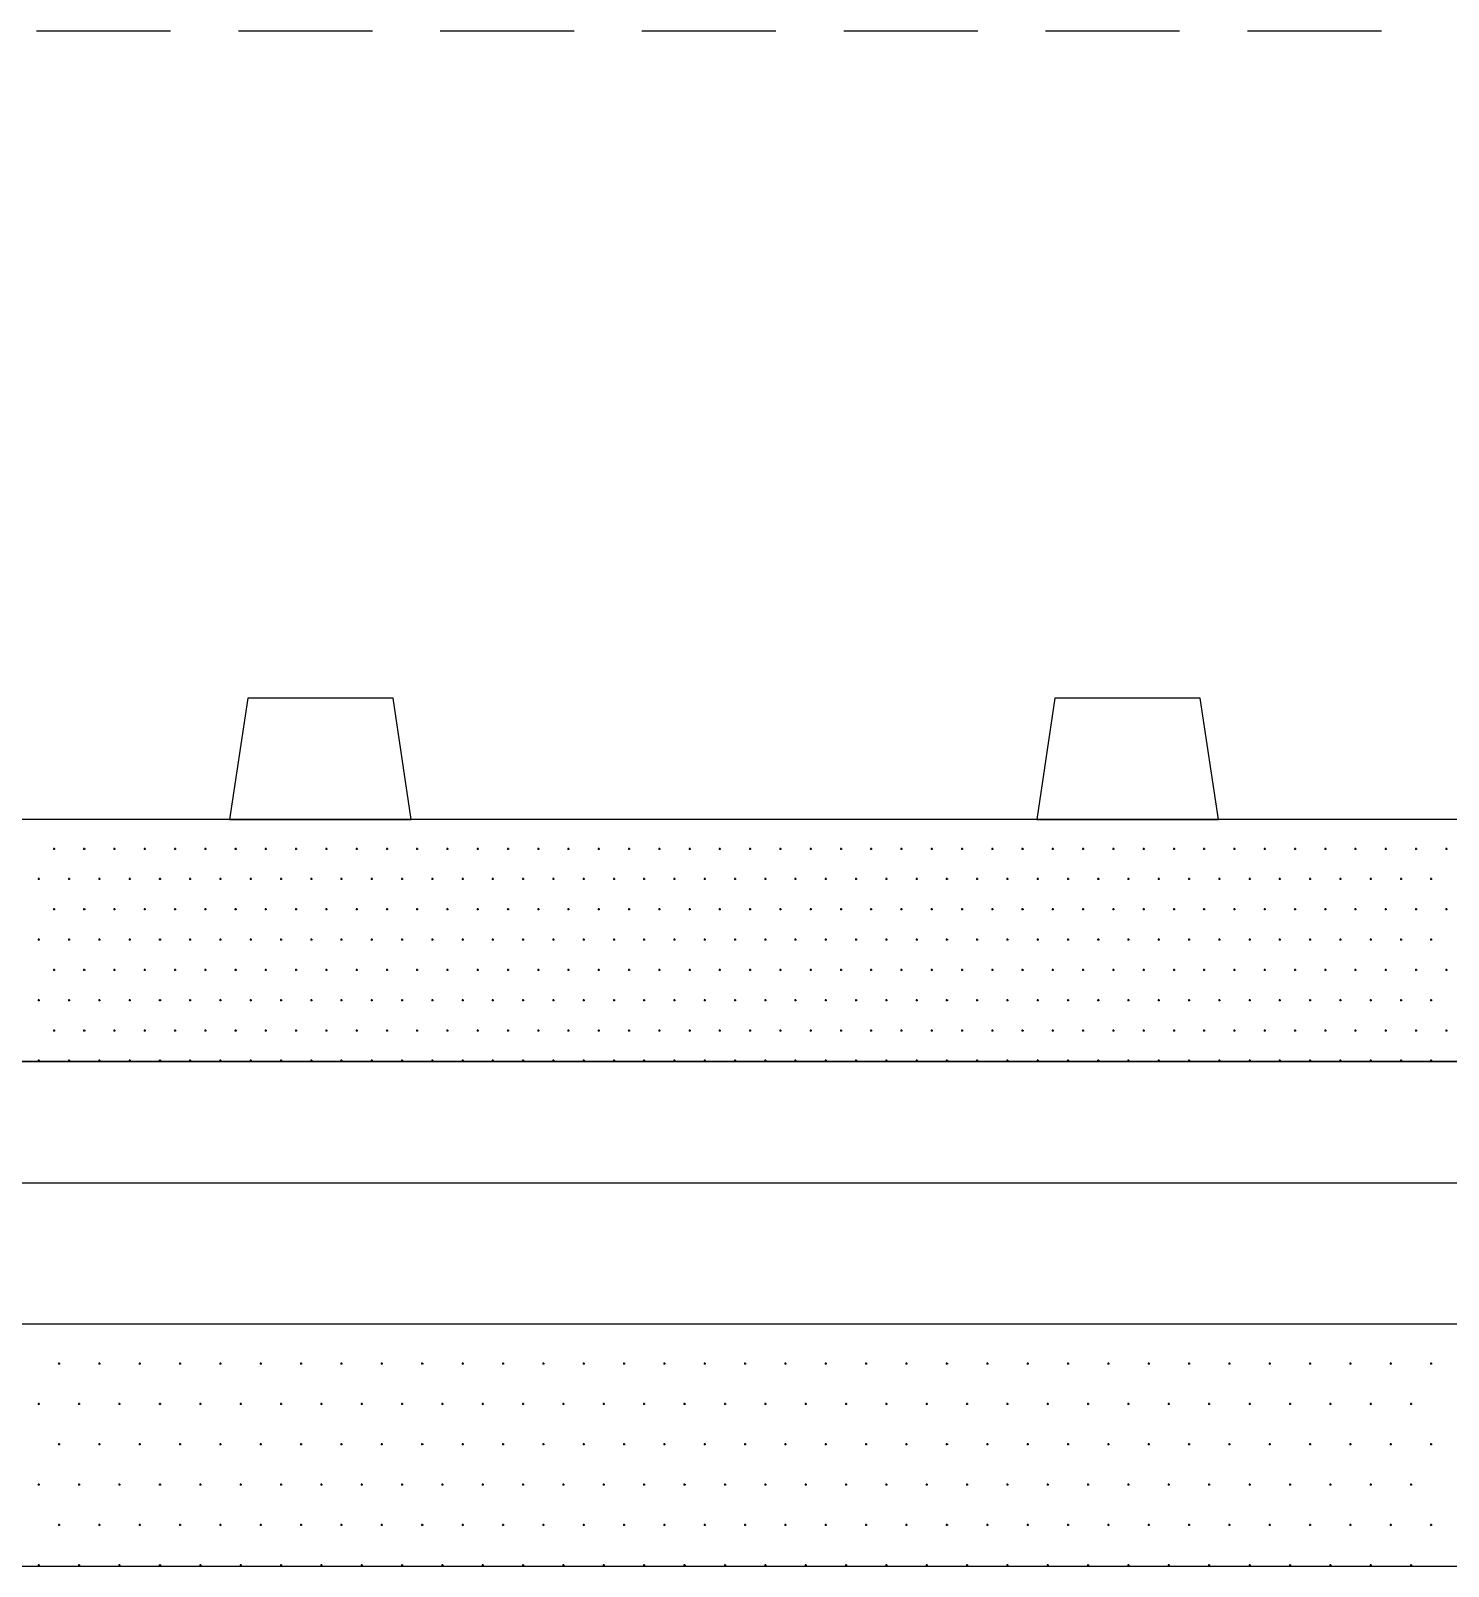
# Model space of a CAD drawing. Extents: x 0 to 291, y 0 to 144.
# Drawn here: x 63.94 to 77.99, y 74.2 to 89.42 of the extents above; entities that cross this region are included whole.
import ezdxf

# ---------------------------------------------------------------- set-up
doc = ezdxf.new("R2010")
doc.units = 0

msp = doc.modelspace()

# ---------------------------------------------------------------- linework, layer by layer
at = {"layer": 'StackupLayer'}
for p, q in [((64, 89.415), (65.328, 89.415)), ((66, 89.415), (67.328, 89.415)), ((68, 89.415), (69.328, 89.415)), ((70, 89.415), (71.328, 89.415)), ((72, 89.415), (73.328, 89.415)), ((74, 89.415), (75.328, 89.415)), ((76, 89.415), (77.328, 89.415)), ((66.093, 82.8), (65.913, 81.6)), ((67.533, 82.8), (66.093, 82.8)), ((67.713, 81.6), (67.533, 82.8)), ((74.093, 82.8), (73.913, 81.6)), ((75.533, 82.8), (74.093, 82.8)), ((75.713, 81.6), (75.533, 82.8)), ((106.813, 81.6), (50.813, 81.6)), ((65.913, 81.6), (67.713, 81.6)), ((73.913, 81.6), (75.713, 81.6)), ((64.163, 81.31), (64.183, 81.31)), ((64.173, 81.3), (64.173, 81.32)), ((64.463, 81.31), (64.483, 81.31)), ((64.473, 81.3), (64.473, 81.32)), ((64.763, 81.31), (64.783, 81.31)), ((64.773, 81.3), (64.773, 81.32)), ((65.063, 81.31), (65.083, 81.31)), ((65.073, 81.3), (65.073, 81.32)), ((65.363, 81.31), (65.383, 81.31)), ((65.373, 81.3), (65.373, 81.32)), ((65.663, 81.31), (65.683, 81.31)), ((65.673, 81.3), (65.673, 81.32)), ((65.963, 81.31), (65.983, 81.31)), ((65.973, 81.3), (65.973, 81.32)), ((66.263, 81.31), (66.283, 81.31)), ((66.273, 81.3), (66.273, 81.32)), ((66.563, 81.31), (66.583, 81.31)), ((66.573, 81.3), (66.573, 81.32)), ((66.863, 81.31), (66.883, 81.31)), ((66.873, 81.3), (66.873, 81.32)), ((67.163, 81.31), (67.183, 81.31)), ((67.173, 81.3), (67.173, 81.32)), ((67.463, 81.31), (67.483, 81.31)), ((67.473, 81.3), (67.473, 81.32)), ((67.763, 81.31), (67.783, 81.31)), ((67.773, 81.3), (67.773, 81.32)), ((68.063, 81.31), (68.083, 81.31)), ((68.073, 81.3), (68.073, 81.32)), ((68.363, 81.31), (68.383, 81.31)), ((68.373, 81.3), (68.373, 81.32)), ((68.663, 81.31), (68.683, 81.31)), ((68.673, 81.3), (68.673, 81.32)), ((68.963, 81.31), (68.983, 81.31)), ((68.973, 81.3), (68.973, 81.32)), ((69.263, 81.31), (69.283, 81.31)), ((69.273, 81.3), (69.273, 81.32)), ((69.563, 81.31), (69.583, 81.31)), ((69.573, 81.3), (69.573, 81.32)), ((69.863, 81.31), (69.883, 81.31)), ((69.873, 81.3), (69.873, 81.32)), ((70.163, 81.31), (70.183, 81.31)), ((70.173, 81.3), (70.173, 81.32)), ((70.463, 81.31), (70.483, 81.31)), ((70.473, 81.3), (70.473, 81.32)), ((70.763, 81.31), (70.783, 81.31)), ((70.773, 81.3), (70.773, 81.32)), ((71.063, 81.31), (71.083, 81.31)), ((71.073, 81.3), (71.073, 81.32)), ((71.363, 81.31), (71.383, 81.31)), ((71.373, 81.3), (71.373, 81.32)), ((71.663, 81.31), (71.683, 81.31)), ((71.673, 81.3), (71.673, 81.32)), ((71.963, 81.31), (71.983, 81.31)), ((71.973, 81.3), (71.973, 81.32)), ((72.263, 81.31), (72.283, 81.31)), ((72.273, 81.3), (72.273, 81.32)), ((72.563, 81.31), (72.583, 81.31)), ((72.573, 81.3), (72.573, 81.32)), ((72.863, 81.31), (72.883, 81.31)), ((72.873, 81.3), (72.873, 81.32)), ((73.163, 81.31), (73.183, 81.31)), ((73.173, 81.3), (73.173, 81.32)), ((73.463, 81.31), (73.483, 81.31)), ((73.473, 81.3), (73.473, 81.32)), ((73.763, 81.31), (73.783, 81.31)), ((73.773, 81.3), (73.773, 81.32)), ((74.063, 81.31), (74.083, 81.31)), ((74.073, 81.3), (74.073, 81.32)), ((74.363, 81.31), (74.383, 81.31)), ((74.373, 81.3), (74.373, 81.32)), ((74.663, 81.31), (74.683, 81.31)), ((74.673, 81.3), (74.673, 81.32)), ((74.963, 81.31), (74.983, 81.31)), ((74.973, 81.3), (74.973, 81.32)), ((75.263, 81.31), (75.283, 81.31)), ((75.273, 81.3), (75.273, 81.32)), ((75.563, 81.31), (75.583, 81.31)), ((75.573, 81.3), (75.573, 81.32)), ((75.863, 81.31), (75.883, 81.31)), ((75.873, 81.3), (75.873, 81.32)), ((76.163, 81.31), (76.183, 81.31)), ((76.173, 81.3), (76.173, 81.32)), ((76.463, 81.31), (76.483, 81.31)), ((76.473, 81.3), (76.473, 81.32)), ((76.763, 81.31), (76.783, 81.31)), ((76.773, 81.3), (76.773, 81.32)), ((77.063, 81.31), (77.083, 81.31)), ((77.073, 81.3), (77.073, 81.32)), ((77.363, 81.31), (77.383, 81.31)), ((77.373, 81.3), (77.373, 81.32)), ((77.663, 81.31), (77.683, 81.31)), ((77.673, 81.3), (77.673, 81.32)), ((77.963, 81.31), (77.983, 81.31)), ((77.973, 81.3), (77.973, 81.32)), ((64.013, 81.01), (64.033, 81.01)), ((64.023, 81), (64.023, 81.02)), ((64.313, 81.01), (64.333, 81.01)), ((64.323, 81), (64.323, 81.02)), ((64.613, 81.01), (64.633, 81.01)), ((64.623, 81), (64.623, 81.02)), ((64.913, 81.01), (64.933, 81.01)), ((64.923, 81), (64.923, 81.02)), ((65.213, 81.01), (65.233, 81.01)), ((65.223, 81), (65.223, 81.02)), ((65.513, 81.01), (65.533, 81.01)), ((65.523, 81), (65.523, 81.02)), ((65.813, 81.01), (65.833, 81.01)), ((65.823, 81), (65.823, 81.02)), ((66.113, 81.01), (66.133, 81.01)), ((66.123, 81), (66.123, 81.02)), ((66.413, 81.01), (66.433, 81.01)), ((66.423, 81), (66.423, 81.02)), ((66.713, 81.01), (66.733, 81.01)), ((66.723, 81), (66.723, 81.02)), ((67.013, 81.01), (67.033, 81.01)), ((67.023, 81), (67.023, 81.02)), ((67.313, 81.01), (67.333, 81.01)), ((67.323, 81), (67.323, 81.02)), ((67.613, 81.01), (67.633, 81.01)), ((67.623, 81), (67.623, 81.02)), ((67.913, 81.01), (67.933, 81.01)), ((67.923, 81), (67.923, 81.02)), ((68.213, 81.01), (68.233, 81.01)), ((68.223, 81), (68.223, 81.02)), ((68.513, 81.01), (68.533, 81.01)), ((68.523, 81), (68.523, 81.02)), ((68.813, 81.01), (68.833, 81.01)), ((68.823, 81), (68.823, 81.02)), ((69.113, 81.01), (69.133, 81.01)), ((69.123, 81), (69.123, 81.02)), ((69.413, 81.01), (69.433, 81.01)), ((69.423, 81), (69.423, 81.02)), ((69.713, 81.01), (69.733, 81.01)), ((69.723, 81), (69.723, 81.02)), ((70.013, 81.01), (70.033, 81.01)), ((70.023, 81), (70.023, 81.02)), ((70.313, 81.01), (70.333, 81.01)), ((70.323, 81), (70.323, 81.02)), ((70.613, 81.01), (70.633, 81.01)), ((70.623, 81), (70.623, 81.02)), ((70.913, 81.01), (70.933, 81.01)), ((70.923, 81), (70.923, 81.02)), ((71.213, 81.01), (71.233, 81.01)), ((71.223, 81), (71.223, 81.02)), ((71.513, 81.01), (71.533, 81.01)), ((71.523, 81), (71.523, 81.02)), ((71.813, 81.01), (71.833, 81.01)), ((71.823, 81), (71.823, 81.02)), ((72.113, 81.01), (72.133, 81.01)), ((72.123, 81), (72.123, 81.02)), ((72.413, 81.01), (72.433, 81.01)), ((72.423, 81), (72.423, 81.02)), ((72.713, 81.01), (72.733, 81.01)), ((72.723, 81), (72.723, 81.02)), ((73.013, 81.01), (73.033, 81.01)), ((73.023, 81), (73.023, 81.02)), ((73.313, 81.01), (73.333, 81.01)), ((73.323, 81), (73.323, 81.02)), ((73.613, 81.01), (73.633, 81.01)), ((73.623, 81), (73.623, 81.02)), ((73.913, 81.01), (73.933, 81.01)), ((73.923, 81), (73.923, 81.02)), ((74.213, 81.01), (74.233, 81.01)), ((74.223, 81), (74.223, 81.02)), ((74.513, 81.01), (74.533, 81.01)), ((74.523, 81), (74.523, 81.02)), ((74.813, 81.01), (74.833, 81.01)), ((74.823, 81), (74.823, 81.02)), ((75.113, 81.01), (75.133, 81.01)), ((75.123, 81), (75.123, 81.02)), ((75.413, 81.01), (75.433, 81.01)), ((75.423, 81), (75.423, 81.02)), ((75.713, 81.01), (75.733, 81.01)), ((75.723, 81), (75.723, 81.02)), ((76.013, 81.01), (76.033, 81.01)), ((76.023, 81), (76.023, 81.02)), ((76.313, 81.01), (76.333, 81.01)), ((76.323, 81), (76.323, 81.02)), ((76.613, 81.01), (76.633, 81.01)), ((76.623, 81), (76.623, 81.02)), ((76.913, 81.01), (76.933, 81.01)), ((76.923, 81), (76.923, 81.02)), ((77.213, 81.01), (77.233, 81.01)), ((77.223, 81), (77.223, 81.02)), ((77.513, 81.01), (77.533, 81.01)), ((77.523, 81), (77.523, 81.02)), ((77.813, 81.01), (77.833, 81.01)), ((77.823, 81), (77.823, 81.02)), ((64.163, 80.71), (64.183, 80.71)), ((64.173, 80.7), (64.173, 80.72)), ((64.463, 80.71), (64.483, 80.71)), ((64.473, 80.7), (64.473, 80.72)), ((64.763, 80.71), (64.783, 80.71)), ((64.773, 80.7), (64.773, 80.72)), ((65.063, 80.71), (65.083, 80.71)), ((65.073, 80.7), (65.073, 80.72)), ((65.363, 80.71), (65.383, 80.71)), ((65.373, 80.7), (65.373, 80.72)), ((65.663, 80.71), (65.683, 80.71)), ((65.673, 80.7), (65.673, 80.72)), ((65.963, 80.71), (65.983, 80.71)), ((65.973, 80.7), (65.973, 80.72)), ((66.263, 80.71), (66.283, 80.71)), ((66.273, 80.7), (66.273, 80.72)), ((66.563, 80.71), (66.583, 80.71)), ((66.573, 80.7), (66.573, 80.72)), ((66.863, 80.71), (66.883, 80.71)), ((66.873, 80.7), (66.873, 80.72)), ((67.163, 80.71), (67.183, 80.71)), ((67.173, 80.7), (67.173, 80.72)), ((67.463, 80.71), (67.483, 80.71)), ((67.473, 80.7), (67.473, 80.72)), ((67.763, 80.71), (67.783, 80.71)), ((67.773, 80.7), (67.773, 80.72)), ((68.063, 80.71), (68.083, 80.71)), ((68.073, 80.7), (68.073, 80.72)), ((68.363, 80.71), (68.383, 80.71)), ((68.373, 80.7), (68.373, 80.72)), ((68.663, 80.71), (68.683, 80.71)), ((68.673, 80.7), (68.673, 80.72)), ((68.963, 80.71), (68.983, 80.71)), ((68.973, 80.7), (68.973, 80.72)), ((69.263, 80.71), (69.283, 80.71)), ((69.273, 80.7), (69.273, 80.72)), ((69.563, 80.71), (69.583, 80.71)), ((69.573, 80.7), (69.573, 80.72)), ((69.863, 80.71), (69.883, 80.71)), ((69.873, 80.7), (69.873, 80.72)), ((70.163, 80.71), (70.183, 80.71)), ((70.173, 80.7), (70.173, 80.72)), ((70.463, 80.71), (70.483, 80.71)), ((70.473, 80.7), (70.473, 80.72)), ((70.763, 80.71), (70.783, 80.71)), ((70.773, 80.7), (70.773, 80.72)), ((71.063, 80.71), (71.083, 80.71)), ((71.073, 80.7), (71.073, 80.72)), ((71.363, 80.71), (71.383, 80.71)), ((71.373, 80.7), (71.373, 80.72)), ((71.663, 80.71), (71.683, 80.71)), ((71.673, 80.7), (71.673, 80.72)), ((71.963, 80.71), (71.983, 80.71)), ((71.973, 80.7), (71.973, 80.72)), ((72.263, 80.71), (72.283, 80.71)), ((72.273, 80.7), (72.273, 80.72)), ((72.563, 80.71), (72.583, 80.71)), ((72.573, 80.7), (72.573, 80.72)), ((72.863, 80.71), (72.883, 80.71)), ((72.873, 80.7), (72.873, 80.72)), ((73.163, 80.71), (73.183, 80.71)), ((73.173, 80.7), (73.173, 80.72)), ((73.463, 80.71), (73.483, 80.71)), ((73.473, 80.7), (73.473, 80.72)), ((73.763, 80.71), (73.783, 80.71)), ((73.773, 80.7), (73.773, 80.72)), ((74.063, 80.71), (74.083, 80.71)), ((74.073, 80.7), (74.073, 80.72)), ((74.363, 80.71), (74.383, 80.71)), ((74.373, 80.7), (74.373, 80.72)), ((74.663, 80.71), (74.683, 80.71)), ((74.673, 80.7), (74.673, 80.72)), ((74.963, 80.71), (74.983, 80.71)), ((74.973, 80.7), (74.973, 80.72)), ((75.263, 80.71), (75.283, 80.71)), ((75.273, 80.7), (75.273, 80.72)), ((75.563, 80.71), (75.583, 80.71)), ((75.573, 80.7), (75.573, 80.72)), ((75.863, 80.71), (75.883, 80.71)), ((75.873, 80.7), (75.873, 80.72)), ((76.163, 80.71), (76.183, 80.71)), ((76.173, 80.7), (76.173, 80.72)), ((76.463, 80.71), (76.483, 80.71)), ((76.473, 80.7), (76.473, 80.72)), ((76.763, 80.71), (76.783, 80.71)), ((76.773, 80.7), (76.773, 80.72)), ((77.063, 80.71), (77.083, 80.71)), ((77.073, 80.7), (77.073, 80.72)), ((77.363, 80.71), (77.383, 80.71)), ((77.373, 80.7), (77.373, 80.72)), ((77.663, 80.71), (77.683, 80.71)), ((77.673, 80.7), (77.673, 80.72)), ((77.963, 80.71), (77.983, 80.71)), ((77.973, 80.7), (77.973, 80.72)), ((64.013, 80.41), (64.033, 80.41)), ((64.023, 80.4), (64.023, 80.42)), ((64.313, 80.41), (64.333, 80.41)), ((64.323, 80.4), (64.323, 80.42)), ((64.613, 80.41), (64.633, 80.41)), ((64.623, 80.4), (64.623, 80.42)), ((64.913, 80.41), (64.933, 80.41)), ((64.923, 80.4), (64.923, 80.42)), ((65.213, 80.41), (65.233, 80.41)), ((65.223, 80.4), (65.223, 80.42)), ((65.513, 80.41), (65.533, 80.41)), ((65.523, 80.4), (65.523, 80.42)), ((65.813, 80.41), (65.833, 80.41)), ((65.823, 80.4), (65.823, 80.42)), ((66.113, 80.41), (66.133, 80.41)), ((66.123, 80.4), (66.123, 80.42)), ((66.413, 80.41), (66.433, 80.41)), ((66.423, 80.4), (66.423, 80.42)), ((66.713, 80.41), (66.733, 80.41)), ((66.723, 80.4), (66.723, 80.42)), ((67.013, 80.41), (67.033, 80.41)), ((67.023, 80.4), (67.023, 80.42)), ((67.313, 80.41), (67.333, 80.41)), ((67.323, 80.4), (67.323, 80.42)), ((67.613, 80.41), (67.633, 80.41)), ((67.623, 80.4), (67.623, 80.42)), ((67.913, 80.41), (67.933, 80.41)), ((67.923, 80.4), (67.923, 80.42)), ((68.213, 80.41), (68.233, 80.41)), ((68.223, 80.4), (68.223, 80.42)), ((68.513, 80.41), (68.533, 80.41)), ((68.523, 80.4), (68.523, 80.42)), ((68.813, 80.41), (68.833, 80.41)), ((68.823, 80.4), (68.823, 80.42)), ((69.113, 80.41), (69.133, 80.41)), ((69.123, 80.4), (69.123, 80.42)), ((69.413, 80.41), (69.433, 80.41)), ((69.423, 80.4), (69.423, 80.42)), ((69.713, 80.41), (69.733, 80.41)), ((69.723, 80.4), (69.723, 80.42)), ((70.013, 80.41), (70.033, 80.41)), ((70.023, 80.4), (70.023, 80.42)), ((70.313, 80.41), (70.333, 80.41)), ((70.323, 80.4), (70.323, 80.42)), ((70.613, 80.41), (70.633, 80.41)), ((70.623, 80.4), (70.623, 80.42)), ((70.913, 80.41), (70.933, 80.41)), ((70.923, 80.4), (70.923, 80.42)), ((71.213, 80.41), (71.233, 80.41)), ((71.223, 80.4), (71.223, 80.42)), ((71.513, 80.41), (71.533, 80.41)), ((71.523, 80.4), (71.523, 80.42)), ((71.813, 80.41), (71.833, 80.41)), ((71.823, 80.4), (71.823, 80.42)), ((72.113, 80.41), (72.133, 80.41)), ((72.123, 80.4), (72.123, 80.42)), ((72.413, 80.41), (72.433, 80.41)), ((72.423, 80.4), (72.423, 80.42)), ((72.713, 80.41), (72.733, 80.41)), ((72.723, 80.4), (72.723, 80.42)), ((73.013, 80.41), (73.033, 80.41)), ((73.023, 80.4), (73.023, 80.42)), ((73.313, 80.41), (73.333, 80.41)), ((73.323, 80.4), (73.323, 80.42)), ((73.613, 80.41), (73.633, 80.41)), ((73.623, 80.4), (73.623, 80.42)), ((73.913, 80.41), (73.933, 80.41)), ((73.923, 80.4), (73.923, 80.42)), ((74.213, 80.41), (74.233, 80.41)), ((74.223, 80.4), (74.223, 80.42)), ((74.513, 80.41), (74.533, 80.41)), ((74.523, 80.4), (74.523, 80.42)), ((74.813, 80.41), (74.833, 80.41)), ((74.823, 80.4), (74.823, 80.42)), ((75.113, 80.41), (75.133, 80.41)), ((75.123, 80.4), (75.123, 80.42)), ((75.413, 80.41), (75.433, 80.41)), ((75.423, 80.4), (75.423, 80.42)), ((75.713, 80.41), (75.733, 80.41)), ((75.723, 80.4), (75.723, 80.42)), ((76.013, 80.41), (76.033, 80.41)), ((76.023, 80.4), (76.023, 80.42)), ((76.313, 80.41), (76.333, 80.41)), ((76.323, 80.4), (76.323, 80.42)), ((76.613, 80.41), (76.633, 80.41)), ((76.623, 80.4), (76.623, 80.42)), ((76.913, 80.41), (76.933, 80.41)), ((76.923, 80.4), (76.923, 80.42)), ((77.213, 80.41), (77.233, 80.41)), ((77.223, 80.4), (77.223, 80.42)), ((77.513, 80.41), (77.533, 80.41)), ((77.523, 80.4), (77.523, 80.42)), ((77.813, 80.41), (77.833, 80.41)), ((77.823, 80.4), (77.823, 80.42)), ((64.163, 80.11), (64.183, 80.11)), ((64.173, 80.1), (64.173, 80.12)), ((64.463, 80.11), (64.483, 80.11)), ((64.473, 80.1), (64.473, 80.12)), ((64.763, 80.11), (64.783, 80.11)), ((64.773, 80.1), (64.773, 80.12)), ((65.063, 80.11), (65.083, 80.11)), ((65.073, 80.1), (65.073, 80.12)), ((65.363, 80.11), (65.383, 80.11)), ((65.373, 80.1), (65.373, 80.12)), ((65.663, 80.11), (65.683, 80.11)), ((65.673, 80.1), (65.673, 80.12)), ((65.963, 80.11), (65.983, 80.11)), ((65.973, 80.1), (65.973, 80.12)), ((66.263, 80.11), (66.283, 80.11)), ((66.273, 80.1), (66.273, 80.12)), ((66.563, 80.11), (66.583, 80.11)), ((66.573, 80.1), (66.573, 80.12)), ((66.863, 80.11), (66.883, 80.11)), ((66.873, 80.1), (66.873, 80.12)), ((67.163, 80.11), (67.183, 80.11)), ((67.173, 80.1), (67.173, 80.12)), ((67.463, 80.11), (67.483, 80.11)), ((67.473, 80.1), (67.473, 80.12)), ((67.763, 80.11), (67.783, 80.11)), ((67.773, 80.1), (67.773, 80.12)), ((68.063, 80.11), (68.083, 80.11)), ((68.073, 80.1), (68.073, 80.12)), ((68.363, 80.11), (68.383, 80.11)), ((68.373, 80.1), (68.373, 80.12)), ((68.663, 80.11), (68.683, 80.11)), ((68.673, 80.1), (68.673, 80.12)), ((68.963, 80.11), (68.983, 80.11)), ((68.973, 80.1), (68.973, 80.12)), ((69.263, 80.11), (69.283, 80.11)), ((69.273, 80.1), (69.273, 80.12)), ((69.563, 80.11), (69.583, 80.11)), ((69.573, 80.1), (69.573, 80.12)), ((69.863, 80.11), (69.883, 80.11)), ((69.873, 80.1), (69.873, 80.12)), ((70.163, 80.11), (70.183, 80.11)), ((70.173, 80.1), (70.173, 80.12)), ((70.463, 80.11), (70.483, 80.11)), ((70.473, 80.1), (70.473, 80.12)), ((70.763, 80.11), (70.783, 80.11)), ((70.773, 80.1), (70.773, 80.12)), ((71.063, 80.11), (71.083, 80.11)), ((71.073, 80.1), (71.073, 80.12)), ((71.363, 80.11), (71.383, 80.11)), ((71.373, 80.1), (71.373, 80.12)), ((71.663, 80.11), (71.683, 80.11)), ((71.673, 80.1), (71.673, 80.12)), ((71.963, 80.11), (71.983, 80.11)), ((71.973, 80.1), (71.973, 80.12)), ((72.263, 80.11), (72.283, 80.11)), ((72.273, 80.1), (72.273, 80.12)), ((72.563, 80.11), (72.583, 80.11)), ((72.573, 80.1), (72.573, 80.12)), ((72.863, 80.11), (72.883, 80.11)), ((72.873, 80.1), (72.873, 80.12)), ((73.163, 80.11), (73.183, 80.11)), ((73.173, 80.1), (73.173, 80.12)), ((73.463, 80.11), (73.483, 80.11)), ((73.473, 80.1), (73.473, 80.12)), ((73.763, 80.11), (73.783, 80.11)), ((73.773, 80.1), (73.773, 80.12)), ((74.063, 80.11), (74.083, 80.11)), ((74.073, 80.1), (74.073, 80.12)), ((74.363, 80.11), (74.383, 80.11)), ((74.373, 80.1), (74.373, 80.12)), ((74.663, 80.11), (74.683, 80.11)), ((74.673, 80.1), (74.673, 80.12)), ((74.963, 80.11), (74.983, 80.11)), ((74.973, 80.1), (74.973, 80.12)), ((75.263, 80.11), (75.283, 80.11)), ((75.273, 80.1), (75.273, 80.12)), ((75.563, 80.11), (75.583, 80.11)), ((75.573, 80.1), (75.573, 80.12)), ((75.863, 80.11), (75.883, 80.11)), ((75.873, 80.1), (75.873, 80.12)), ((76.163, 80.11), (76.183, 80.11)), ((76.173, 80.1), (76.173, 80.12)), ((76.463, 80.11), (76.483, 80.11)), ((76.473, 80.1), (76.473, 80.12)), ((76.763, 80.11), (76.783, 80.11)), ((76.773, 80.1), (76.773, 80.12)), ((77.063, 80.11), (77.083, 80.11)), ((77.073, 80.1), (77.073, 80.12)), ((77.363, 80.11), (77.383, 80.11)), ((77.373, 80.1), (77.373, 80.12)), ((77.663, 80.11), (77.683, 80.11)), ((77.673, 80.1), (77.673, 80.12)), ((77.963, 80.11), (77.983, 80.11)), ((77.973, 80.1), (77.973, 80.12)), ((64.013, 79.81), (64.033, 79.81)), ((64.023, 79.8), (64.023, 79.82)), ((64.313, 79.81), (64.333, 79.81)), ((64.323, 79.8), (64.323, 79.82)), ((64.613, 79.81), (64.633, 79.81)), ((64.623, 79.8), (64.623, 79.82)), ((64.913, 79.81), (64.933, 79.81)), ((64.923, 79.8), (64.923, 79.82)), ((65.213, 79.81), (65.233, 79.81)), ((65.223, 79.8), (65.223, 79.82)), ((65.513, 79.81), (65.533, 79.81)), ((65.523, 79.8), (65.523, 79.82)), ((65.813, 79.81), (65.833, 79.81)), ((65.823, 79.8), (65.823, 79.82)), ((66.113, 79.81), (66.133, 79.81)), ((66.123, 79.8), (66.123, 79.82)), ((66.413, 79.81), (66.433, 79.81)), ((66.423, 79.8), (66.423, 79.82)), ((66.713, 79.81), (66.733, 79.81)), ((66.723, 79.8), (66.723, 79.82)), ((67.013, 79.81), (67.033, 79.81)), ((67.023, 79.8), (67.023, 79.82)), ((67.313, 79.81), (67.333, 79.81)), ((67.323, 79.8), (67.323, 79.82)), ((67.613, 79.81), (67.633, 79.81)), ((67.623, 79.8), (67.623, 79.82)), ((67.913, 79.81), (67.933, 79.81)), ((67.923, 79.8), (67.923, 79.82)), ((68.213, 79.81), (68.233, 79.81)), ((68.223, 79.8), (68.223, 79.82)), ((68.513, 79.81), (68.533, 79.81)), ((68.523, 79.8), (68.523, 79.82)), ((68.813, 79.81), (68.833, 79.81)), ((68.823, 79.8), (68.823, 79.82)), ((69.113, 79.81), (69.133, 79.81)), ((69.123, 79.8), (69.123, 79.82)), ((69.413, 79.81), (69.433, 79.81)), ((69.423, 79.8), (69.423, 79.82)), ((69.713, 79.81), (69.733, 79.81)), ((69.723, 79.8), (69.723, 79.82)), ((70.013, 79.81), (70.033, 79.81)), ((70.023, 79.8), (70.023, 79.82)), ((70.313, 79.81), (70.333, 79.81)), ((70.323, 79.8), (70.323, 79.82)), ((70.613, 79.81), (70.633, 79.81)), ((70.623, 79.8), (70.623, 79.82)), ((70.913, 79.81), (70.933, 79.81)), ((70.923, 79.8), (70.923, 79.82)), ((71.213, 79.81), (71.233, 79.81)), ((71.223, 79.8), (71.223, 79.82)), ((71.513, 79.81), (71.533, 79.81)), ((71.523, 79.8), (71.523, 79.82)), ((71.813, 79.81), (71.833, 79.81)), ((71.823, 79.8), (71.823, 79.82)), ((72.113, 79.81), (72.133, 79.81)), ((72.123, 79.8), (72.123, 79.82)), ((72.413, 79.81), (72.433, 79.81)), ((72.423, 79.8), (72.423, 79.82)), ((72.713, 79.81), (72.733, 79.81)), ((72.723, 79.8), (72.723, 79.82)), ((73.013, 79.81), (73.033, 79.81)), ((73.023, 79.8), (73.023, 79.82)), ((73.313, 79.81), (73.333, 79.81)), ((73.323, 79.8), (73.323, 79.82)), ((73.613, 79.81), (73.633, 79.81)), ((73.623, 79.8), (73.623, 79.82)), ((73.913, 79.81), (73.933, 79.81)), ((73.923, 79.8), (73.923, 79.82)), ((74.213, 79.81), (74.233, 79.81)), ((74.223, 79.8), (74.223, 79.82)), ((74.513, 79.81), (74.533, 79.81)), ((74.523, 79.8), (74.523, 79.82)), ((74.813, 79.81), (74.833, 79.81)), ((74.823, 79.8), (74.823, 79.82)), ((75.113, 79.81), (75.133, 79.81)), ((75.123, 79.8), (75.123, 79.82)), ((75.413, 79.81), (75.433, 79.81)), ((75.423, 79.8), (75.423, 79.82)), ((75.713, 79.81), (75.733, 79.81)), ((75.723, 79.8), (75.723, 79.82)), ((76.013, 79.81), (76.033, 79.81)), ((76.023, 79.8), (76.023, 79.82)), ((76.313, 79.81), (76.333, 79.81)), ((76.323, 79.8), (76.323, 79.82)), ((76.613, 79.81), (76.633, 79.81)), ((76.623, 79.8), (76.623, 79.82)), ((76.913, 79.81), (76.933, 79.81)), ((76.923, 79.8), (76.923, 79.82)), ((77.213, 79.81), (77.233, 79.81)), ((77.223, 79.8), (77.223, 79.82)), ((77.513, 79.81), (77.533, 79.81)), ((77.523, 79.8), (77.523, 79.82)), ((77.813, 79.81), (77.833, 79.81)), ((77.823, 79.8), (77.823, 79.82)), ((64.163, 79.51), (64.183, 79.51)), ((64.173, 79.5), (64.173, 79.52)), ((64.463, 79.51), (64.483, 79.51)), ((64.473, 79.5), (64.473, 79.52)), ((64.763, 79.51), (64.783, 79.51)), ((64.773, 79.5), (64.773, 79.52)), ((65.063, 79.51), (65.083, 79.51)), ((65.073, 79.5), (65.073, 79.52)), ((65.363, 79.51), (65.383, 79.51)), ((65.373, 79.5), (65.373, 79.52)), ((65.663, 79.51), (65.683, 79.51)), ((65.673, 79.5), (65.673, 79.52)), ((65.963, 79.51), (65.983, 79.51)), ((65.973, 79.5), (65.973, 79.52)), ((66.263, 79.51), (66.283, 79.51)), ((66.273, 79.5), (66.273, 79.52)), ((66.563, 79.51), (66.583, 79.51)), ((66.573, 79.5), (66.573, 79.52)), ((66.863, 79.51), (66.883, 79.51)), ((66.873, 79.5), (66.873, 79.52)), ((67.163, 79.51), (67.183, 79.51)), ((67.173, 79.5), (67.173, 79.52)), ((67.463, 79.51), (67.483, 79.51)), ((67.473, 79.5), (67.473, 79.52)), ((67.763, 79.51), (67.783, 79.51)), ((67.773, 79.5), (67.773, 79.52)), ((68.063, 79.51), (68.083, 79.51)), ((68.073, 79.5), (68.073, 79.52)), ((68.363, 79.51), (68.383, 79.51)), ((68.373, 79.5), (68.373, 79.52)), ((68.663, 79.51), (68.683, 79.51)), ((68.673, 79.5), (68.673, 79.52)), ((68.963, 79.51), (68.983, 79.51)), ((68.973, 79.5), (68.973, 79.52)), ((69.263, 79.51), (69.283, 79.51)), ((69.273, 79.5), (69.273, 79.52)), ((69.563, 79.51), (69.583, 79.51)), ((69.573, 79.5), (69.573, 79.52)), ((69.863, 79.51), (69.883, 79.51)), ((69.873, 79.5), (69.873, 79.52)), ((70.163, 79.51), (70.183, 79.51)), ((70.173, 79.5), (70.173, 79.52)), ((70.463, 79.51), (70.483, 79.51)), ((70.473, 79.5), (70.473, 79.52)), ((70.763, 79.51), (70.783, 79.51)), ((70.773, 79.5), (70.773, 79.52)), ((71.063, 79.51), (71.083, 79.51)), ((71.073, 79.5), (71.073, 79.52)), ((71.363, 79.51), (71.383, 79.51)), ((71.373, 79.5), (71.373, 79.52)), ((71.663, 79.51), (71.683, 79.51)), ((71.673, 79.5), (71.673, 79.52)), ((71.963, 79.51), (71.983, 79.51)), ((71.973, 79.5), (71.973, 79.52)), ((72.263, 79.51), (72.283, 79.51)), ((72.273, 79.5), (72.273, 79.52)), ((72.563, 79.51), (72.583, 79.51)), ((72.573, 79.5), (72.573, 79.52)), ((72.863, 79.51), (72.883, 79.51)), ((72.873, 79.5), (72.873, 79.52)), ((73.163, 79.51), (73.183, 79.51)), ((73.173, 79.5), (73.173, 79.52)), ((73.463, 79.51), (73.483, 79.51)), ((73.473, 79.5), (73.473, 79.52)), ((73.763, 79.51), (73.783, 79.51)), ((73.773, 79.5), (73.773, 79.52)), ((74.063, 79.51), (74.083, 79.51)), ((74.073, 79.5), (74.073, 79.52)), ((74.363, 79.51), (74.383, 79.51)), ((74.373, 79.5), (74.373, 79.52)), ((74.663, 79.51), (74.683, 79.51)), ((74.673, 79.5), (74.673, 79.52)), ((74.963, 79.51), (74.983, 79.51)), ((74.973, 79.5), (74.973, 79.52)), ((75.263, 79.51), (75.283, 79.51)), ((75.273, 79.5), (75.273, 79.52)), ((75.563, 79.51), (75.583, 79.51)), ((75.573, 79.5), (75.573, 79.52)), ((75.863, 79.51), (75.883, 79.51)), ((75.873, 79.5), (75.873, 79.52)), ((76.163, 79.51), (76.183, 79.51)), ((76.173, 79.5), (76.173, 79.52)), ((76.463, 79.51), (76.483, 79.51)), ((76.473, 79.5), (76.473, 79.52)), ((76.763, 79.51), (76.783, 79.51)), ((76.773, 79.5), (76.773, 79.52)), ((77.063, 79.51), (77.083, 79.51)), ((77.073, 79.5), (77.073, 79.52)), ((77.363, 79.51), (77.383, 79.51)), ((77.373, 79.5), (77.373, 79.52)), ((77.663, 79.51), (77.683, 79.51)), ((77.673, 79.5), (77.673, 79.52)), ((77.963, 79.51), (77.983, 79.51)), ((77.973, 79.5), (77.973, 79.52)), ((106.813, 79.2), (50.813, 79.2)), ((50.813, 79.2), (106.813, 79.2)), ((64.013, 79.21), (64.033, 79.21)), ((64.023, 79.2), (64.023, 79.22)), ((64.313, 79.21), (64.333, 79.21)), ((64.323, 79.2), (64.323, 79.22)), ((64.613, 79.21), (64.633, 79.21)), ((64.623, 79.2), (64.623, 79.22)), ((64.913, 79.21), (64.933, 79.21)), ((64.923, 79.2), (64.923, 79.22)), ((65.213, 79.21), (65.233, 79.21)), ((65.223, 79.2), (65.223, 79.22)), ((65.513, 79.21), (65.533, 79.21)), ((65.523, 79.2), (65.523, 79.22)), ((65.813, 79.21), (65.833, 79.21)), ((65.823, 79.2), (65.823, 79.22)), ((66.113, 79.21), (66.133, 79.21)), ((66.123, 79.2), (66.123, 79.22)), ((66.413, 79.21), (66.433, 79.21)), ((66.423, 79.2), (66.423, 79.22)), ((66.713, 79.21), (66.733, 79.21)), ((66.723, 79.2), (66.723, 79.22)), ((67.013, 79.21), (67.033, 79.21)), ((67.023, 79.2), (67.023, 79.22)), ((67.313, 79.21), (67.333, 79.21)), ((67.323, 79.2), (67.323, 79.22)), ((67.613, 79.21), (67.633, 79.21)), ((67.623, 79.2), (67.623, 79.22)), ((67.913, 79.21), (67.933, 79.21)), ((67.923, 79.2), (67.923, 79.22)), ((68.213, 79.21), (68.233, 79.21)), ((68.223, 79.2), (68.223, 79.22)), ((68.513, 79.21), (68.533, 79.21)), ((68.523, 79.2), (68.523, 79.22)), ((68.813, 79.21), (68.833, 79.21)), ((68.823, 79.2), (68.823, 79.22)), ((69.113, 79.21), (69.133, 79.21)), ((69.123, 79.2), (69.123, 79.22)), ((69.413, 79.21), (69.433, 79.21)), ((69.423, 79.2), (69.423, 79.22)), ((69.713, 79.21), (69.733, 79.21)), ((69.723, 79.2), (69.723, 79.22)), ((70.013, 79.21), (70.033, 79.21)), ((70.023, 79.2), (70.023, 79.22)), ((70.313, 79.21), (70.333, 79.21)), ((70.323, 79.2), (70.323, 79.22)), ((70.613, 79.21), (70.633, 79.21)), ((70.623, 79.2), (70.623, 79.22)), ((70.913, 79.21), (70.933, 79.21)), ((70.923, 79.2), (70.923, 79.22)), ((71.213, 79.21), (71.233, 79.21)), ((71.223, 79.2), (71.223, 79.22)), ((71.513, 79.21), (71.533, 79.21)), ((71.523, 79.2), (71.523, 79.22)), ((71.813, 79.21), (71.833, 79.21)), ((71.823, 79.2), (71.823, 79.22)), ((72.113, 79.21), (72.133, 79.21)), ((72.123, 79.2), (72.123, 79.22)), ((72.413, 79.21), (72.433, 79.21)), ((72.423, 79.2), (72.423, 79.22)), ((72.713, 79.21), (72.733, 79.21)), ((72.723, 79.2), (72.723, 79.22)), ((73.013, 79.21), (73.033, 79.21)), ((73.023, 79.2), (73.023, 79.22)), ((73.313, 79.21), (73.333, 79.21)), ((73.323, 79.2), (73.323, 79.22)), ((73.613, 79.21), (73.633, 79.21)), ((73.623, 79.2), (73.623, 79.22)), ((73.913, 79.21), (73.933, 79.21)), ((73.923, 79.2), (73.923, 79.22)), ((74.213, 79.21), (74.233, 79.21)), ((74.223, 79.2), (74.223, 79.22)), ((74.513, 79.21), (74.533, 79.21)), ((74.523, 79.2), (74.523, 79.22)), ((74.813, 79.21), (74.833, 79.21)), ((74.823, 79.2), (74.823, 79.22)), ((75.113, 79.21), (75.133, 79.21)), ((75.123, 79.2), (75.123, 79.22)), ((75.413, 79.21), (75.433, 79.21)), ((75.423, 79.2), (75.423, 79.22)), ((75.713, 79.21), (75.733, 79.21)), ((75.723, 79.2), (75.723, 79.22)), ((76.013, 79.21), (76.033, 79.21)), ((76.023, 79.2), (76.023, 79.22)), ((76.313, 79.21), (76.333, 79.21)), ((76.323, 79.2), (76.323, 79.22)), ((76.613, 79.21), (76.633, 79.21)), ((76.623, 79.2), (76.623, 79.22)), ((76.913, 79.21), (76.933, 79.21)), ((76.923, 79.2), (76.923, 79.22)), ((77.213, 79.21), (77.233, 79.21)), ((77.223, 79.2), (77.223, 79.22)), ((77.513, 79.21), (77.533, 79.21)), ((77.523, 79.2), (77.523, 79.22)), ((77.813, 79.21), (77.833, 79.21)), ((77.823, 79.2), (77.823, 79.22)), ((50.813, 78), (106.813, 78)), ((106.813, 76.6), (50.813, 76.6)), ((64.213, 76.21), (64.233, 76.21)), ((64.223, 76.2), (64.223, 76.22)), ((64.613, 76.21), (64.633, 76.21)), ((64.623, 76.2), (64.623, 76.22)), ((65.013, 76.21), (65.033, 76.21)), ((65.023, 76.2), (65.023, 76.22)), ((65.413, 76.21), (65.433, 76.21)), ((65.423, 76.2), (65.423, 76.22)), ((65.813, 76.21), (65.833, 76.21)), ((65.823, 76.2), (65.823, 76.22)), ((66.213, 76.21), (66.233, 76.21)), ((66.223, 76.2), (66.223, 76.22)), ((66.613, 76.21), (66.633, 76.21)), ((66.623, 76.2), (66.623, 76.22)), ((67.013, 76.21), (67.033, 76.21)), ((67.023, 76.2), (67.023, 76.22)), ((67.413, 76.21), (67.433, 76.21)), ((67.423, 76.2), (67.423, 76.22)), ((67.813, 76.21), (67.833, 76.21)), ((67.823, 76.2), (67.823, 76.22)), ((68.213, 76.21), (68.233, 76.21)), ((68.223, 76.2), (68.223, 76.22)), ((68.613, 76.21), (68.633, 76.21)), ((68.623, 76.2), (68.623, 76.22)), ((69.013, 76.21), (69.033, 76.21)), ((69.023, 76.2), (69.023, 76.22)), ((69.413, 76.21), (69.433, 76.21)), ((69.423, 76.2), (69.423, 76.22)), ((69.813, 76.21), (69.833, 76.21)), ((69.823, 76.2), (69.823, 76.22)), ((70.213, 76.21), (70.233, 76.21)), ((70.223, 76.2), (70.223, 76.22)), ((70.613, 76.21), (70.633, 76.21)), ((70.623, 76.2), (70.623, 76.22)), ((71.013, 76.21), (71.033, 76.21)), ((71.023, 76.2), (71.023, 76.22)), ((71.413, 76.21), (71.433, 76.21)), ((71.423, 76.2), (71.423, 76.22)), ((71.813, 76.21), (71.833, 76.21)), ((71.823, 76.2), (71.823, 76.22)), ((72.213, 76.21), (72.233, 76.21)), ((72.223, 76.2), (72.223, 76.22)), ((72.613, 76.21), (72.633, 76.21)), ((72.623, 76.2), (72.623, 76.22)), ((73.013, 76.21), (73.033, 76.21)), ((73.023, 76.2), (73.023, 76.22)), ((73.413, 76.21), (73.433, 76.21)), ((73.423, 76.2), (73.423, 76.22)), ((73.813, 76.21), (73.833, 76.21)), ((73.823, 76.2), (73.823, 76.22)), ((74.213, 76.21), (74.233, 76.21)), ((74.223, 76.2), (74.223, 76.22)), ((74.613, 76.21), (74.633, 76.21)), ((74.623, 76.2), (74.623, 76.22)), ((75.013, 76.21), (75.033, 76.21)), ((75.023, 76.2), (75.023, 76.22)), ((75.413, 76.21), (75.433, 76.21)), ((75.423, 76.2), (75.423, 76.22)), ((75.813, 76.21), (75.833, 76.21)), ((75.823, 76.2), (75.823, 76.22)), ((76.213, 76.21), (76.233, 76.21)), ((76.223, 76.2), (76.223, 76.22)), ((76.613, 76.21), (76.633, 76.21)), ((76.623, 76.2), (76.623, 76.22)), ((77.013, 76.21), (77.033, 76.21)), ((77.023, 76.2), (77.023, 76.22)), ((77.413, 76.21), (77.433, 76.21)), ((77.423, 76.2), (77.423, 76.22)), ((77.813, 76.21), (77.833, 76.21)), ((77.823, 76.2), (77.823, 76.22)), ((64.013, 75.81), (64.033, 75.81)), ((64.023, 75.8), (64.023, 75.82)), ((64.413, 75.81), (64.433, 75.81)), ((64.423, 75.8), (64.423, 75.82)), ((64.813, 75.81), (64.833, 75.81)), ((64.823, 75.8), (64.823, 75.82)), ((65.213, 75.81), (65.233, 75.81)), ((65.223, 75.8), (65.223, 75.82)), ((65.613, 75.81), (65.633, 75.81)), ((65.623, 75.8), (65.623, 75.82)), ((66.013, 75.81), (66.033, 75.81)), ((66.023, 75.8), (66.023, 75.82)), ((66.413, 75.81), (66.433, 75.81)), ((66.423, 75.8), (66.423, 75.82)), ((66.813, 75.81), (66.833, 75.81)), ((66.823, 75.8), (66.823, 75.82)), ((67.213, 75.81), (67.233, 75.81)), ((67.223, 75.8), (67.223, 75.82)), ((67.613, 75.81), (67.633, 75.81)), ((67.623, 75.8), (67.623, 75.82)), ((68.013, 75.81), (68.033, 75.81)), ((68.023, 75.8), (68.023, 75.82)), ((68.413, 75.81), (68.433, 75.81)), ((68.423, 75.8), (68.423, 75.82)), ((68.813, 75.81), (68.833, 75.81)), ((68.823, 75.8), (68.823, 75.82)), ((69.213, 75.81), (69.233, 75.81)), ((69.223, 75.8), (69.223, 75.82)), ((69.613, 75.81), (69.633, 75.81)), ((69.623, 75.8), (69.623, 75.82)), ((70.013, 75.81), (70.033, 75.81)), ((70.023, 75.8), (70.023, 75.82)), ((70.413, 75.81), (70.433, 75.81)), ((70.423, 75.8), (70.423, 75.82)), ((70.813, 75.81), (70.833, 75.81)), ((70.823, 75.8), (70.823, 75.82)), ((71.213, 75.81), (71.233, 75.81)), ((71.223, 75.8), (71.223, 75.82)), ((71.613, 75.81), (71.633, 75.81)), ((71.623, 75.8), (71.623, 75.82)), ((72.013, 75.81), (72.033, 75.81)), ((72.023, 75.8), (72.023, 75.82)), ((72.413, 75.81), (72.433, 75.81)), ((72.423, 75.8), (72.423, 75.82)), ((72.813, 75.81), (72.833, 75.81)), ((72.823, 75.8), (72.823, 75.82)), ((73.213, 75.81), (73.233, 75.81)), ((73.223, 75.8), (73.223, 75.82)), ((73.613, 75.81), (73.633, 75.81)), ((73.623, 75.8), (73.623, 75.82)), ((74.013, 75.81), (74.033, 75.81)), ((74.023, 75.8), (74.023, 75.82)), ((74.413, 75.81), (74.433, 75.81)), ((74.423, 75.8), (74.423, 75.82)), ((74.813, 75.81), (74.833, 75.81)), ((74.823, 75.8), (74.823, 75.82)), ((75.213, 75.81), (75.233, 75.81)), ((75.223, 75.8), (75.223, 75.82)), ((75.613, 75.81), (75.633, 75.81)), ((75.623, 75.8), (75.623, 75.82)), ((76.013, 75.81), (76.033, 75.81)), ((76.023, 75.8), (76.023, 75.82)), ((76.413, 75.81), (76.433, 75.81)), ((76.423, 75.8), (76.423, 75.82)), ((76.813, 75.81), (76.833, 75.81)), ((76.823, 75.8), (76.823, 75.82)), ((77.213, 75.81), (77.233, 75.81)), ((77.223, 75.8), (77.223, 75.82)), ((77.613, 75.81), (77.633, 75.81)), ((77.623, 75.8), (77.623, 75.82)), ((64.213, 75.41), (64.233, 75.41)), ((64.223, 75.4), (64.223, 75.42)), ((64.613, 75.41), (64.633, 75.41)), ((64.623, 75.4), (64.623, 75.42)), ((65.013, 75.41), (65.033, 75.41)), ((65.023, 75.4), (65.023, 75.42)), ((65.413, 75.41), (65.433, 75.41)), ((65.423, 75.4), (65.423, 75.42)), ((65.813, 75.41), (65.833, 75.41)), ((65.823, 75.4), (65.823, 75.42)), ((66.213, 75.41), (66.233, 75.41)), ((66.223, 75.4), (66.223, 75.42)), ((66.613, 75.41), (66.633, 75.41)), ((66.623, 75.4), (66.623, 75.42)), ((67.013, 75.41), (67.033, 75.41)), ((67.023, 75.4), (67.023, 75.42)), ((67.413, 75.41), (67.433, 75.41)), ((67.423, 75.4), (67.423, 75.42)), ((67.813, 75.41), (67.833, 75.41)), ((67.823, 75.4), (67.823, 75.42)), ((68.213, 75.41), (68.233, 75.41)), ((68.223, 75.4), (68.223, 75.42)), ((68.613, 75.41), (68.633, 75.41)), ((68.623, 75.4), (68.623, 75.42)), ((69.013, 75.41), (69.033, 75.41)), ((69.023, 75.4), (69.023, 75.42)), ((69.413, 75.41), (69.433, 75.41)), ((69.423, 75.4), (69.423, 75.42)), ((69.813, 75.41), (69.833, 75.41)), ((69.823, 75.4), (69.823, 75.42)), ((70.213, 75.41), (70.233, 75.41)), ((70.223, 75.4), (70.223, 75.42)), ((70.613, 75.41), (70.633, 75.41)), ((70.623, 75.4), (70.623, 75.42)), ((71.013, 75.41), (71.033, 75.41)), ((71.023, 75.4), (71.023, 75.42)), ((71.413, 75.41), (71.433, 75.41)), ((71.423, 75.4), (71.423, 75.42)), ((71.813, 75.41), (71.833, 75.41)), ((71.823, 75.4), (71.823, 75.42)), ((72.213, 75.41), (72.233, 75.41)), ((72.223, 75.4), (72.223, 75.42)), ((72.613, 75.41), (72.633, 75.41)), ((72.623, 75.4), (72.623, 75.42)), ((73.013, 75.41), (73.033, 75.41)), ((73.023, 75.4), (73.023, 75.42)), ((73.413, 75.41), (73.433, 75.41)), ((73.423, 75.4), (73.423, 75.42)), ((73.813, 75.41), (73.833, 75.41)), ((73.823, 75.4), (73.823, 75.42)), ((74.213, 75.41), (74.233, 75.41)), ((74.223, 75.4), (74.223, 75.42)), ((74.613, 75.41), (74.633, 75.41)), ((74.623, 75.4), (74.623, 75.42)), ((75.013, 75.41), (75.033, 75.41)), ((75.023, 75.4), (75.023, 75.42)), ((75.413, 75.41), (75.433, 75.41)), ((75.423, 75.4), (75.423, 75.42)), ((75.813, 75.41), (75.833, 75.41)), ((75.823, 75.4), (75.823, 75.42)), ((76.213, 75.41), (76.233, 75.41)), ((76.223, 75.4), (76.223, 75.42)), ((76.613, 75.41), (76.633, 75.41)), ((76.623, 75.4), (76.623, 75.42)), ((77.013, 75.41), (77.033, 75.41)), ((77.023, 75.4), (77.023, 75.42)), ((77.413, 75.41), (77.433, 75.41)), ((77.423, 75.4), (77.423, 75.42)), ((77.813, 75.41), (77.833, 75.41)), ((77.823, 75.4), (77.823, 75.42)), ((64.013, 75.01), (64.033, 75.01)), ((64.023, 75), (64.023, 75.02)), ((64.413, 75.01), (64.433, 75.01)), ((64.423, 75), (64.423, 75.02)), ((64.813, 75.01), (64.833, 75.01)), ((64.823, 75), (64.823, 75.02)), ((65.213, 75.01), (65.233, 75.01)), ((65.223, 75), (65.223, 75.02)), ((65.613, 75.01), (65.633, 75.01)), ((65.623, 75), (65.623, 75.02)), ((66.013, 75.01), (66.033, 75.01)), ((66.023, 75), (66.023, 75.02)), ((66.413, 75.01), (66.433, 75.01)), ((66.423, 75), (66.423, 75.02)), ((66.813, 75.01), (66.833, 75.01)), ((66.823, 75), (66.823, 75.02)), ((67.213, 75.01), (67.233, 75.01)), ((67.223, 75), (67.223, 75.02)), ((67.613, 75.01), (67.633, 75.01)), ((67.623, 75), (67.623, 75.02)), ((68.013, 75.01), (68.033, 75.01)), ((68.023, 75), (68.023, 75.02)), ((68.413, 75.01), (68.433, 75.01)), ((68.423, 75), (68.423, 75.02)), ((68.813, 75.01), (68.833, 75.01)), ((68.823, 75), (68.823, 75.02)), ((69.213, 75.01), (69.233, 75.01)), ((69.223, 75), (69.223, 75.02)), ((69.613, 75.01), (69.633, 75.01)), ((69.623, 75), (69.623, 75.02)), ((70.013, 75.01), (70.033, 75.01)), ((70.023, 75), (70.023, 75.02)), ((70.413, 75.01), (70.433, 75.01)), ((70.423, 75), (70.423, 75.02)), ((70.813, 75.01), (70.833, 75.01)), ((70.823, 75), (70.823, 75.02)), ((71.213, 75.01), (71.233, 75.01)), ((71.223, 75), (71.223, 75.02)), ((71.613, 75.01), (71.633, 75.01)), ((71.623, 75), (71.623, 75.02)), ((72.013, 75.01), (72.033, 75.01)), ((72.023, 75), (72.023, 75.02)), ((72.413, 75.01), (72.433, 75.01)), ((72.423, 75), (72.423, 75.02)), ((72.813, 75.01), (72.833, 75.01)), ((72.823, 75), (72.823, 75.02)), ((73.213, 75.01), (73.233, 75.01)), ((73.223, 75), (73.223, 75.02)), ((73.613, 75.01), (73.633, 75.01)), ((73.623, 75), (73.623, 75.02)), ((74.013, 75.01), (74.033, 75.01)), ((74.023, 75), (74.023, 75.02)), ((74.413, 75.01), (74.433, 75.01)), ((74.423, 75), (74.423, 75.02)), ((74.813, 75.01), (74.833, 75.01)), ((74.823, 75), (74.823, 75.02)), ((75.213, 75.01), (75.233, 75.01)), ((75.223, 75), (75.223, 75.02)), ((75.613, 75.01), (75.633, 75.01)), ((75.623, 75), (75.623, 75.02)), ((76.013, 75.01), (76.033, 75.01)), ((76.023, 75), (76.023, 75.02)), ((76.413, 75.01), (76.433, 75.01)), ((76.423, 75), (76.423, 75.02)), ((76.813, 75.01), (76.833, 75.01)), ((76.823, 75), (76.823, 75.02)), ((77.213, 75.01), (77.233, 75.01)), ((77.223, 75), (77.223, 75.02)), ((77.613, 75.01), (77.633, 75.01)), ((77.623, 75), (77.623, 75.02)), ((64.213, 74.61), (64.233, 74.61)), ((64.223, 74.6), (64.223, 74.62)), ((64.613, 74.61), (64.633, 74.61)), ((64.623, 74.6), (64.623, 74.62)), ((65.013, 74.61), (65.033, 74.61)), ((65.023, 74.6), (65.023, 74.62)), ((65.413, 74.61), (65.433, 74.61)), ((65.423, 74.6), (65.423, 74.62)), ((65.813, 74.61), (65.833, 74.61)), ((65.823, 74.6), (65.823, 74.62)), ((66.213, 74.61), (66.233, 74.61)), ((66.223, 74.6), (66.223, 74.62)), ((66.613, 74.61), (66.633, 74.61)), ((66.623, 74.6), (66.623, 74.62)), ((67.013, 74.61), (67.033, 74.61)), ((67.023, 74.6), (67.023, 74.62)), ((67.413, 74.61), (67.433, 74.61)), ((67.423, 74.6), (67.423, 74.62)), ((67.813, 74.61), (67.833, 74.61)), ((67.823, 74.6), (67.823, 74.62)), ((68.213, 74.61), (68.233, 74.61)), ((68.223, 74.6), (68.223, 74.62)), ((68.613, 74.61), (68.633, 74.61)), ((68.623, 74.6), (68.623, 74.62)), ((69.013, 74.61), (69.033, 74.61)), ((69.023, 74.6), (69.023, 74.62)), ((69.413, 74.61), (69.433, 74.61)), ((69.423, 74.6), (69.423, 74.62)), ((69.813, 74.61), (69.833, 74.61)), ((69.823, 74.6), (69.823, 74.62)), ((70.213, 74.61), (70.233, 74.61)), ((70.223, 74.6), (70.223, 74.62)), ((70.613, 74.61), (70.633, 74.61)), ((70.623, 74.6), (70.623, 74.62)), ((71.013, 74.61), (71.033, 74.61)), ((71.023, 74.6), (71.023, 74.62)), ((71.413, 74.61), (71.433, 74.61)), ((71.423, 74.6), (71.423, 74.62)), ((71.813, 74.61), (71.833, 74.61)), ((71.823, 74.6), (71.823, 74.62)), ((72.213, 74.61), (72.233, 74.61)), ((72.223, 74.6), (72.223, 74.62)), ((72.613, 74.61), (72.633, 74.61)), ((72.623, 74.6), (72.623, 74.62)), ((73.013, 74.61), (73.033, 74.61)), ((73.023, 74.6), (73.023, 74.62)), ((73.413, 74.61), (73.433, 74.61)), ((73.423, 74.6), (73.423, 74.62)), ((73.813, 74.61), (73.833, 74.61)), ((73.823, 74.6), (73.823, 74.62)), ((74.213, 74.61), (74.233, 74.61)), ((74.223, 74.6), (74.223, 74.62)), ((74.613, 74.61), (74.633, 74.61)), ((74.623, 74.6), (74.623, 74.62)), ((75.013, 74.61), (75.033, 74.61)), ((75.023, 74.6), (75.023, 74.62)), ((75.413, 74.61), (75.433, 74.61)), ((75.423, 74.6), (75.423, 74.62)), ((75.813, 74.61), (75.833, 74.61)), ((75.823, 74.6), (75.823, 74.62)), ((76.213, 74.61), (76.233, 74.61)), ((76.223, 74.6), (76.223, 74.62)), ((76.613, 74.61), (76.633, 74.61)), ((76.623, 74.6), (76.623, 74.62)), ((77.013, 74.61), (77.033, 74.61)), ((77.023, 74.6), (77.023, 74.62)), ((77.413, 74.61), (77.433, 74.61)), ((77.423, 74.6), (77.423, 74.62)), ((77.813, 74.61), (77.833, 74.61)), ((77.823, 74.6), (77.823, 74.62)), ((50.813, 74.2), (106.813, 74.2)), ((64.013, 74.21), (64.033, 74.21)), ((64.023, 74.2), (64.023, 74.22)), ((64.413, 74.21), (64.433, 74.21)), ((64.423, 74.2), (64.423, 74.22)), ((64.813, 74.21), (64.833, 74.21)), ((64.823, 74.2), (64.823, 74.22)), ((65.213, 74.21), (65.233, 74.21)), ((65.223, 74.2), (65.223, 74.22)), ((65.613, 74.21), (65.633, 74.21)), ((65.623, 74.2), (65.623, 74.22)), ((66.013, 74.21), (66.033, 74.21)), ((66.023, 74.2), (66.023, 74.22)), ((66.413, 74.21), (66.433, 74.21)), ((66.423, 74.2), (66.423, 74.22)), ((66.813, 74.21), (66.833, 74.21)), ((66.823, 74.2), (66.823, 74.22)), ((67.213, 74.21), (67.233, 74.21)), ((67.223, 74.2), (67.223, 74.22)), ((67.613, 74.21), (67.633, 74.21)), ((67.623, 74.2), (67.623, 74.22)), ((68.013, 74.21), (68.033, 74.21)), ((68.023, 74.2), (68.023, 74.22)), ((68.413, 74.21), (68.433, 74.21)), ((68.423, 74.2), (68.423, 74.22)), ((68.813, 74.21), (68.833, 74.21)), ((68.823, 74.2), (68.823, 74.22)), ((69.213, 74.21), (69.233, 74.21)), ((69.223, 74.2), (69.223, 74.22)), ((69.613, 74.21), (69.633, 74.21)), ((69.623, 74.2), (69.623, 74.22)), ((70.013, 74.21), (70.033, 74.21)), ((70.023, 74.2), (70.023, 74.22)), ((70.413, 74.21), (70.433, 74.21)), ((70.423, 74.2), (70.423, 74.22)), ((70.813, 74.21), (70.833, 74.21)), ((70.823, 74.2), (70.823, 74.22)), ((71.213, 74.21), (71.233, 74.21)), ((71.223, 74.2), (71.223, 74.22)), ((71.613, 74.21), (71.633, 74.21)), ((71.623, 74.2), (71.623, 74.22)), ((72.013, 74.21), (72.033, 74.21)), ((72.023, 74.2), (72.023, 74.22)), ((72.413, 74.21), (72.433, 74.21)), ((72.423, 74.2), (72.423, 74.22)), ((72.813, 74.21), (72.833, 74.21)), ((72.823, 74.2), (72.823, 74.22)), ((73.213, 74.21), (73.233, 74.21)), ((73.223, 74.2), (73.223, 74.22)), ((73.613, 74.21), (73.633, 74.21)), ((73.623, 74.2), (73.623, 74.22)), ((74.013, 74.21), (74.033, 74.21)), ((74.023, 74.2), (74.023, 74.22)), ((74.413, 74.21), (74.433, 74.21)), ((74.423, 74.2), (74.423, 74.22)), ((74.813, 74.21), (74.833, 74.21)), ((74.823, 74.2), (74.823, 74.22)), ((75.213, 74.21), (75.233, 74.21)), ((75.223, 74.2), (75.223, 74.22)), ((75.613, 74.21), (75.633, 74.21)), ((75.623, 74.2), (75.623, 74.22)), ((76.013, 74.21), (76.033, 74.21)), ((76.023, 74.2), (76.023, 74.22)), ((76.413, 74.21), (76.433, 74.21)), ((76.423, 74.2), (76.423, 74.22)), ((76.813, 74.21), (76.833, 74.21)), ((76.823, 74.2), (76.823, 74.22)), ((77.213, 74.21), (77.233, 74.21)), ((77.223, 74.2), (77.223, 74.22)), ((77.613, 74.21), (77.633, 74.21)), ((77.623, 74.2), (77.623, 74.22))]:
    msp.add_line(p, q, dxfattribs=at)

doc.saveas('drawing.dxf')
